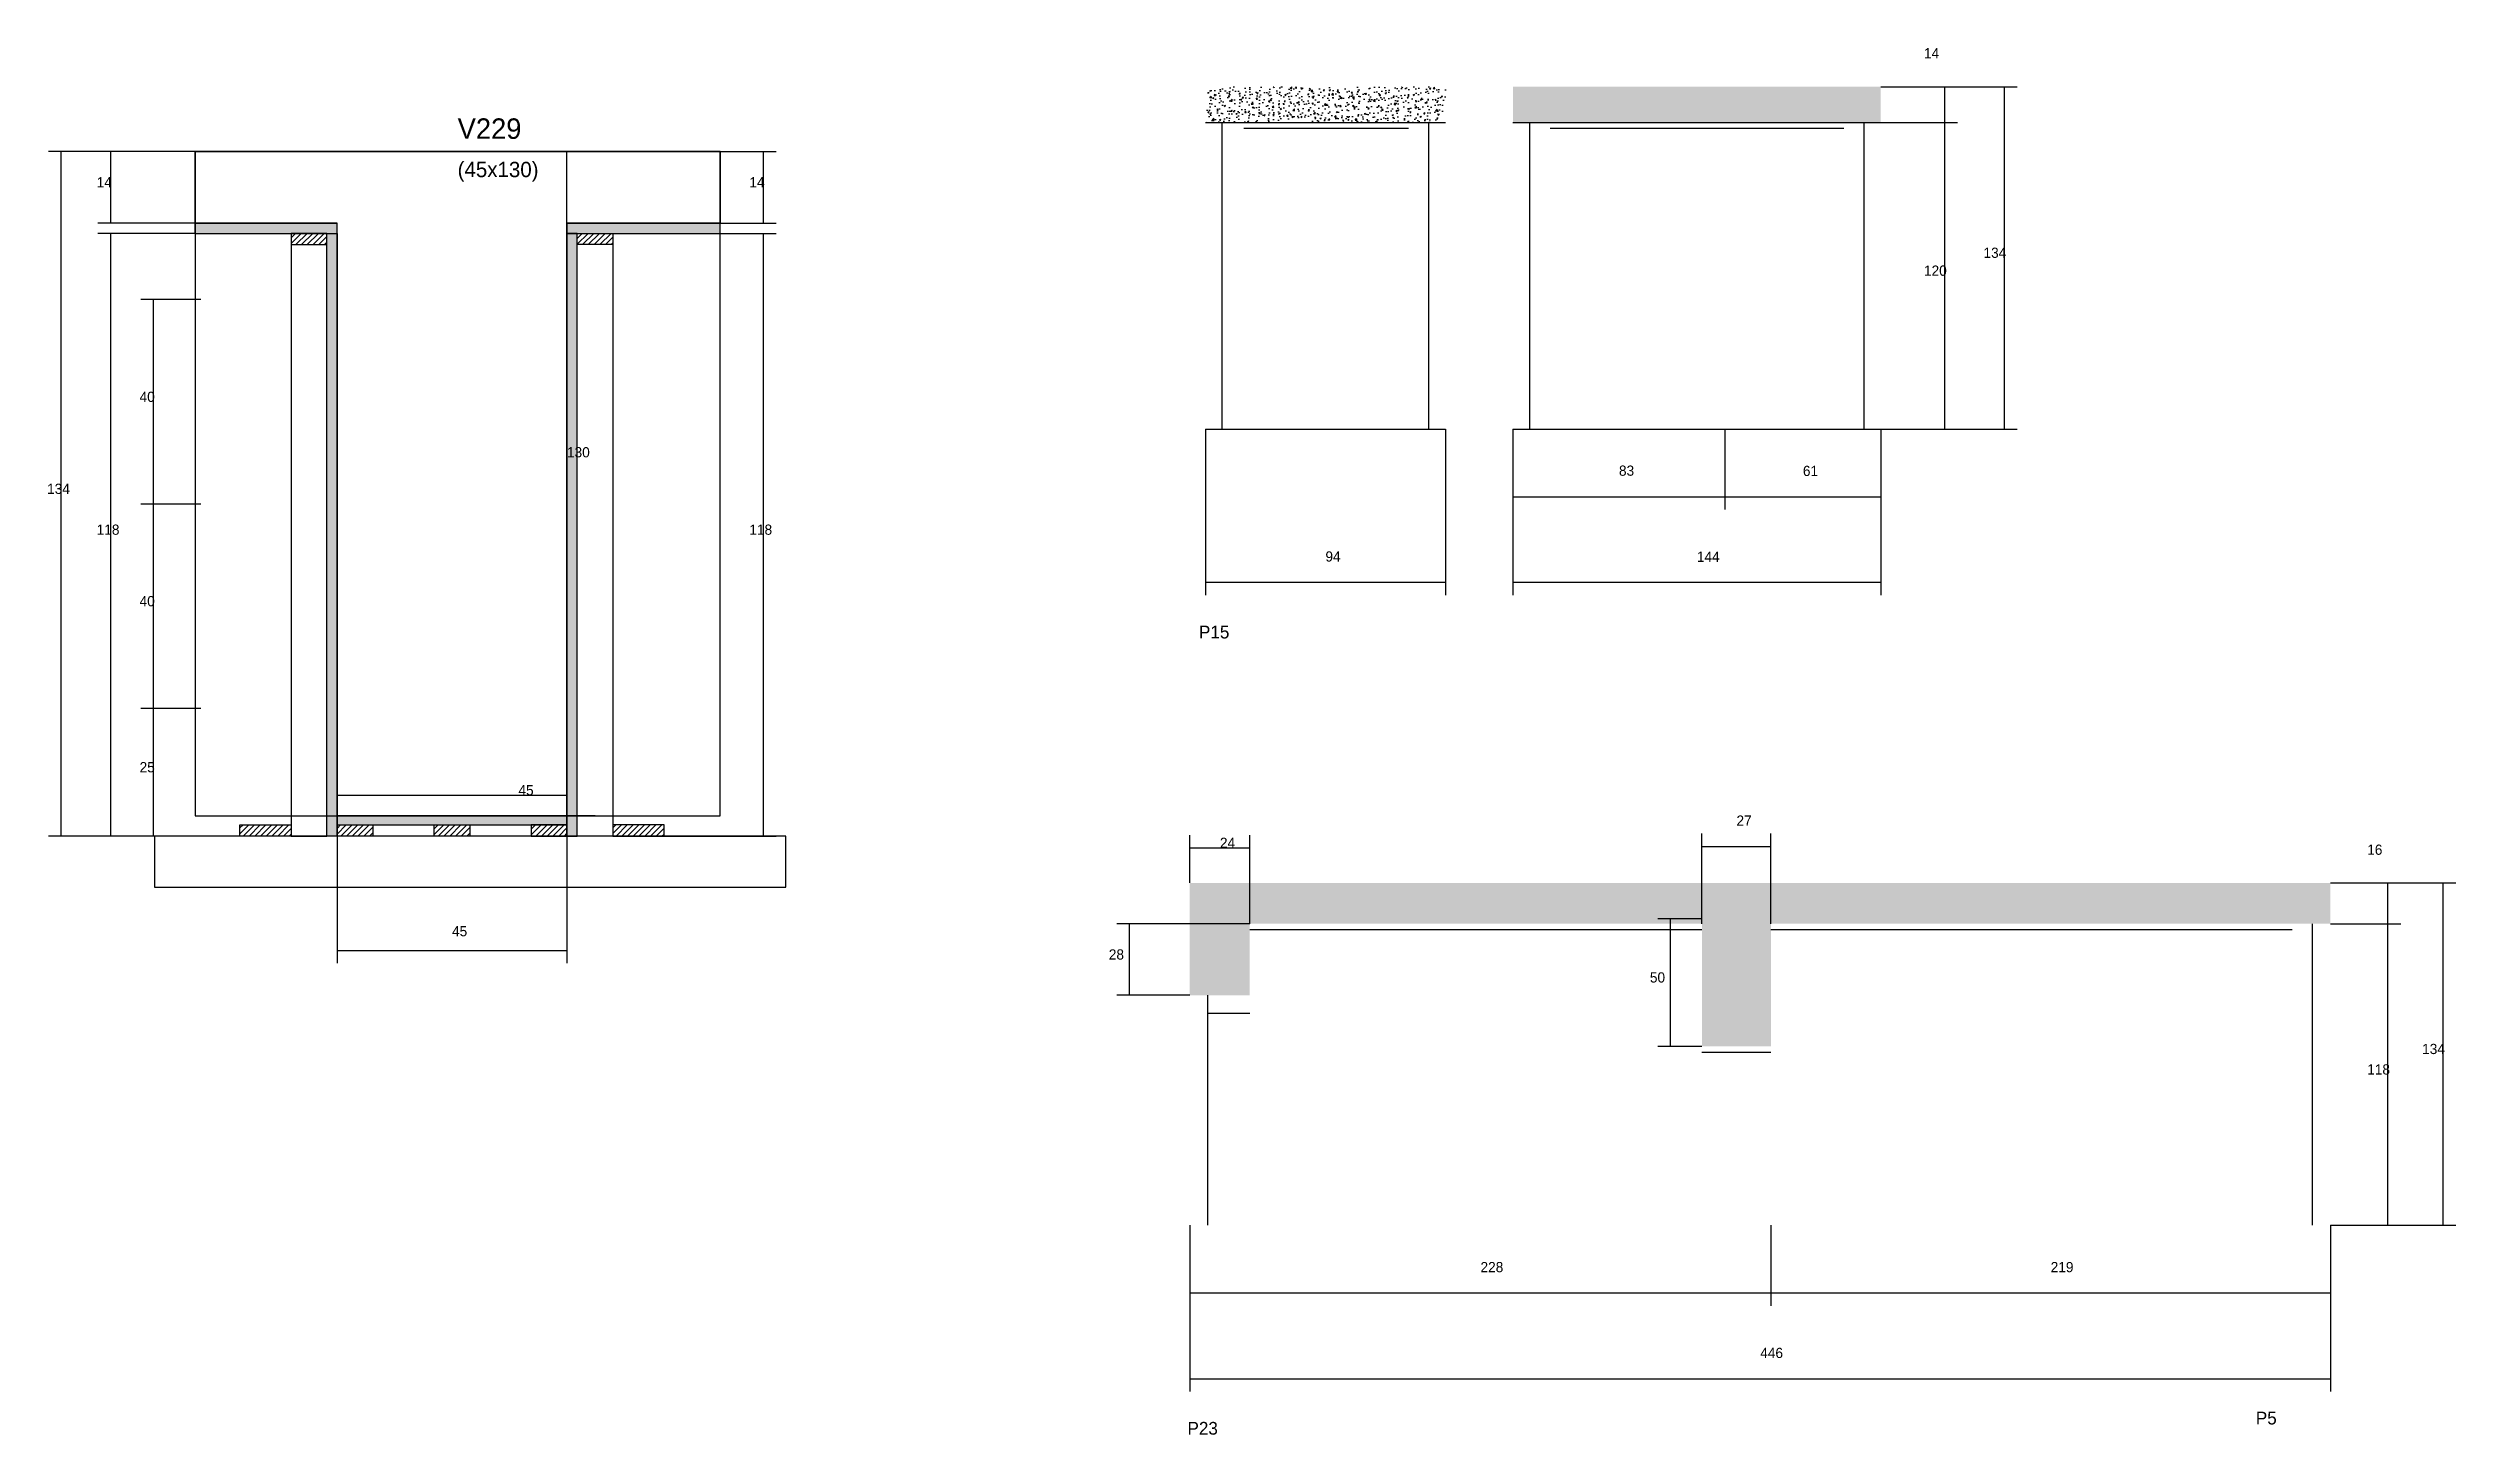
# Model space of a CAD drawing. Header units: metres. Extents: x 2942 to 4012, y 3304 to 4593.
# Drawn here: x 2942 to 3885, y 4051 to 4593 of the extents above; entities outside this region: 1.
import ezdxf

# ---------------------------------------------------------------- set-up
doc = ezdxf.new("R2010")
doc.units = ezdxf.units.M
for name, color, linetype in [('CONCRETO', 251, 'Continuous'), ('COTA', 241, 'Continuous'), ('Hachura', 253, 'Continuous'), ('Madeira', 126, 'Continuous'), ('NOMENCLATURA', 7, 'Continuous'), ('Painéis', 200, 'Continuous'), ('SARR_2.2x7', 40, 'Continuous'), ('Texto Seção', 7, 'Continuous')]:
    doc.layers.add(name, color=color, linetype=linetype)

msp = doc.modelspace()

# ---------------------------------------------------------------- hatches: boundary and pattern name
at = {"layer": 'COTA'}
h = msp.add_hatch(dxfattribs=at)
h.set_pattern_fill('AR-CONC', scale=0.03)
h.paths.add_polyline_path([(3395.3, 4578.3), (3395.3, 4564.3), (3395.3, 4564.3), (3489.3, 4564.3), (3489.3, 4564.3), (3489.3, 4578.3), (3489.3, 4578.3), (3395.3, 4578.3)])
h = msp.add_hatch(dxfattribs=at)
h.set_pattern_fill('AR-CONC', scale=0.03)
h.paths.add_polyline_path([(3515.7, 4564.3), (3515.7, 4578.3), (3515.7, 4578.3), (3659.7, 4578.3), (3659.7, 4578.3), (3659.7, 4564.3), (3659.7, 4564.3), (3515.7, 4564.3)])
h = msp.add_hatch(dxfattribs=at)
h.set_pattern_fill('AR-CONC', scale=0.03)
h.paths.add_polyline_path([(3835.7, 4250.6), (3835.7, 4266.6), (3835.7, 4266.6), (3389.2, 4266.6), (3389.2, 4266.6), (3389.2, 4222.6), (3389.2, 4222.6), (3412.7, 4222.6), (3412.7, 4222.6), (3412.7, 4250.6), (3412.7, 4250.6), (3589.7, 4250.6), (3589.7, 4250.6), (3589.7, 4202.6), (3589.7, 4202.6), (3616.7, 4202.6), (3616.7, 4202.6), (3616.7, 4250.6), (3616.7, 4250.6), (3835.7, 4250.6)])
at = {"layer": 'Hachura'}
h = msp.add_hatch(color=8, dxfattribs=at)
h.dxf.hatch_style = 1
h.paths.add_polyline_path([(3055.4, 4520.9), (3055.4, 4524.9), (3055.4, 4524.9), (2999.8, 4524.9), (2999.8, 4524.9), (2999.8, 4520.9), (2999.8, 4520.9), (3055.4, 4520.9)])
h = msp.add_hatch(color=8, dxfattribs=at)
h.dxf.hatch_style = 1
h.paths.add_polyline_path([(3205.4, 4520.9), (3205.4, 4524.9), (3205.4, 4524.9), (3145.4, 4524.9), (3145.4, 4524.9), (3145.4, 4520.9), (3145.4, 4520.9), (3205.4, 4520.9)])
h = msp.add_hatch(dxfattribs=at)
h.set_pattern_fill('ANSI31', scale=0.5)
h.paths.add_polyline_path([(3051.4, 4516.5), (3051.4, 4520.9), (3051.4, 4520.9), (3037.4, 4520.9), (3037.4, 4520.9), (3037.4, 4516.5), (3037.4, 4516.5), (3051.4, 4516.5)])
h = msp.add_hatch(color=8, dxfattribs=at)
h.dxf.hatch_style = 1
h.paths.add_polyline_path([(3051.4, 4520.9), (3055.4, 4520.9), (3055.4, 4520.9), (3055.4, 4284.9), (3055.4, 4284.9), (3051.4, 4284.9), (3051.4, 4284.9), (3051.4, 4520.9)])
h = msp.add_hatch(color=8, dxfattribs=at)
h.dxf.hatch_style = 1
h.paths.add_polyline_path([(3149.4, 4520.9), (3145.4, 4520.9), (3145.4, 4520.9), (3145.4, 4284.9), (3145.4, 4284.9), (3149.4, 4284.9), (3149.4, 4284.9), (3149.4, 4520.9)])
h = msp.add_hatch(dxfattribs=at)
h.set_pattern_fill('ANSI31', scale=0.5)
h.paths.add_polyline_path([(3149.4, 4516.5), (3149.4, 4520.9), (3149.4, 4520.9), (3163.4, 4520.9), (3163.4, 4520.9), (3163.4, 4516.5), (3163.4, 4516.5), (3149.4, 4516.5)])
h = msp.add_hatch(dxfattribs=at)
h.set_pattern_fill('ANSI31', scale=0.5)
h.paths.add_polyline_path([(3017.4, 4284.9), (3017.4, 4289.3), (3017.4, 4289.3), (3037.4, 4289.3), (3037.4, 4289.3), (3037.4, 4284.9), (3037.4, 4284.9), (3017.4, 4284.9)])
h = msp.add_hatch(color=8, dxfattribs=at)
h.dxf.hatch_style = 1
h.paths.add_polyline_path([(3145.4, 4289.3), (3145.4, 4292.9), (3145.4, 4292.9), (3055.4, 4292.9), (3055.4, 4292.9), (3055.4, 4289.3), (3055.4, 4289.3), (3145.4, 4289.3)])
h = msp.add_hatch(dxfattribs=at)
h.set_pattern_fill('ANSI31', scale=0.5)
h.paths.add_polyline_path([(3055.4, 4284.9), (3055.4, 4289.3), (3055.4, 4289.3), (3069.4, 4289.3), (3069.4, 4289.3), (3069.4, 4284.9), (3069.4, 4284.9), (3055.4, 4284.9)])
h = msp.add_hatch(dxfattribs=at)
h.set_pattern_fill('ANSI31', scale=0.5)
h.paths.add_polyline_path([(3093.4, 4284.9), (3093.4, 4289.3), (3093.4, 4289.3), (3107.4, 4289.3), (3107.4, 4289.3), (3107.4, 4284.9), (3107.4, 4284.9), (3093.4, 4284.9)])
h = msp.add_hatch(dxfattribs=at)
h.set_pattern_fill('ANSI31', scale=0.5)
h.paths.add_polyline_path([(3145.4, 4284.9), (3145.4, 4289.3), (3145.4, 4289.3), (3131.4, 4289.3), (3131.4, 4289.3), (3131.4, 4284.9), (3131.4, 4284.9), (3145.4, 4284.9)])
h = msp.add_hatch(dxfattribs=at)
h.set_pattern_fill('ANSI31', scale=0.5)
h.paths.add_polyline_path([(3183.4, 4284.9), (3183.4, 4289.3), (3183.4, 4289.3), (3163.4, 4289.3), (3163.4, 4289.3), (3163.4, 4284.9), (3163.4, 4284.9), (3183.4, 4284.9)])

# ---------------------------------------------------------------- linework, layer by layer
at = {"layer": 'CONCRETO'}
for points in [[(2999.8, 4524.9), (2999.8, 4552.9), (3205.4, 4552.9), (3205.4, 4524.9), (3145.4, 4524.9), (3145.4, 4292.9), (3055.4, 4292.9), (3055.4, 4524.9)], [(2999.8, 4292.9), (3205.4, 4292.9), (3205.4, 4552.9), (2999.8, 4552.9)], [(3858.4, 3374.3), (3858.4, 3404.3), (4012, 3404.3), (4012, 3374.3), (3952, 3374.3), (3952, 3304.3), (3914, 3304.3), (3914, 3374.3)]]:
    msp.add_lwpolyline(points, close=True, dxfattribs=at)
at = {"layer": 'COTA'}
for p, q in [((2999.8, 4552.9), (2942.4, 4552.9)), ((2947.4, 4284.9), (2947.4, 4552.9)), ((2999.8, 4552.9), (2961.8, 4552.9)), ((2966.8, 4524.9), (2966.8, 4552.9)), ((3156.4, 4552.9), (3140.4, 4552.9)), ((3145.4, 4292.9), (3145.4, 4552.9)), ((3205.4, 4552.9), (3227.3, 4552.9)), ((3222.3, 4524.9), (3222.3, 4552.9)), ((2999.8, 4524.9), (2961.8, 4524.9)), ((3205.4, 4524.9), (3227.3, 4524.9)), ((2999.8, 4520.9), (2961.8, 4520.9)), ((2966.8, 4284.9), (2966.8, 4520.9)), ((3205.4, 4520.9), (3227.3, 4520.9)), ((3222.3, 4284.9), (3222.3, 4520.9)), ((3002.1, 4495), (2978.6, 4495)), ((2983.6, 4414.9), (2983.6, 4495)), ((3395.3, 4444.3), (3395.3, 4379.3)), ((3489.3, 4444.3), (3489.3, 4379.3)), ((3515.7, 4444.3), (3515.7, 4412.8)), ((3515.7, 4444.3), (3515.7, 4379.3)), ((3598.7, 4444.3), (3598.7, 4412.8)), ((3598.7, 4444.3), (3598.7, 4412.8)), ((3659.7, 4444.3), (3659.7, 4412.8)), ((3659.7, 4444.3), (3659.7, 4379.3)), ((3002.1, 4414.9), (2978.6, 4414.9)), ((3002.1, 4414.9), (2978.6, 4414.9)), ((2983.6, 4334.9), (2983.6, 4414.9)), ((3515.7, 4417.8), (3598.7, 4417.8)), ((3598.7, 4417.8), (3659.7, 4417.8)), ((3395.3, 4384.3), (3489.3, 4384.3)), ((3515.7, 4384.3), (3659.7, 4384.3)), ((3002.1, 4334.9), (2978.6, 4334.9)), ((3002.1, 4334.9), (2978.6, 4334.9)), ((2983.6, 4284.9), (2983.6, 4334.9)), ((3055.4, 4284.9), (3055.4, 4305.9)), ((3055.4, 4300.9), (3145.4, 4300.9)), ((3145.4, 4284.9), (3145.4, 4305.9)), ((3156.4, 4292.9), (3140.4, 4292.9)), ((3021.8, 4284.9), (2942.4, 4284.9)), ((3021.8, 4284.9), (2961.8, 4284.9)), ((3002.1, 4284.9), (2978.6, 4284.9)), ((3055.4, 4284.9), (3055.4, 4235.2)), ((3145.4, 4284.9), (3145.4, 4235.2)), ((3179, 4284.9), (3227.3, 4284.9)), ((3835.7, 4266.6), (3863.2, 4266.6)), ((3835.7, 4266.6), (3884.8, 4266.6)), ((3858.2, 4250.6), (3858.2, 4266.6)), ((3879.8, 4132.6), (3879.8, 4266.6)), ((3835.7, 4250.6), (3863.2, 4250.6)), ((3835.7, 4250.6), (3863.2, 4250.6)), ((3858.2, 4132.6), (3858.2, 4250.6)), ((3055.4, 4240.2), (3145.4, 4240.2)), ((3389.2, 4132.6), (3389.2, 4101.1)), ((3389.2, 4132.6), (3389.2, 4067.5)), ((3616.7, 4132.6), (3616.7, 4101.1)), ((3616.7, 4132.6), (3616.7, 4101.1)), ((3835.7, 4132.6), (3835.7, 4101.1)), ((3835.7, 4132.6), (3835.7, 4067.5)), ((3835.7, 4132.6), (3863.2, 4132.6)), ((3835.7, 4132.6), (3884.8, 4132.6)), ((3389.2, 4106.1), (3616.7, 4106.1)), ((3616.7, 4106.1), (3835.7, 4106.1)), ((3389.2, 4072.5), (3835.7, 4072.5))]:
    msp.add_line(p, q, dxfattribs=at)
at = {"layer": 'Madeira'}
for points in [[(3051.4, 4516.5), (3051.4, 4520.9), (3037.4, 4520.9), (3037.4, 4516.5)], [(3051.4, 4520.9), (3037.4, 4520.9), (3037.4, 4284.9), (3051.4, 4284.9)], [(3149.4, 4516.5), (3149.4, 4520.9), (3163.4, 4520.9), (3163.4, 4516.5)], [(3149.4, 4520.9), (3163.4, 4520.9), (3163.4, 4284.9), (3149.4, 4284.9)], [(3017.4, 4284.9), (3017.4, 4289.3), (3037.4, 4289.3), (3037.4, 4284.9)], [(3055.4, 4284.9), (3055.4, 4289.3), (3069.4, 4289.3), (3069.4, 4284.9)], [(3093.4, 4284.9), (3093.4, 4289.3), (3107.4, 4289.3), (3107.4, 4284.9)], [(3145.4, 4284.9), (3145.4, 4289.3), (3131.4, 4289.3), (3131.4, 4284.9)], [(3183.4, 4284.9), (3183.4, 4289.3), (3163.4, 4289.3), (3163.4, 4284.9)], [(2984, 4264.9), (3231.1, 4264.9), (3231.1, 4284.9), (2984, 4284.9)]]:
    msp.add_lwpolyline(points, close=True, dxfattribs=at)
at = {"layer": 'Painéis'}
for p, q in [((3659.7, 4578.3), (3689.7, 4578.3)), ((3659.7, 4578.3), (3713.1, 4578.3)), ((3684.7, 4564.3), (3684.7, 4578.3)), ((3708.1, 4444.3), (3708.1, 4578.3)), ((3395.3, 4564.3), (3489.3, 4564.3)), ((3515.7, 4564.3), (3659.7, 4564.3)), ((3659.7, 4564.3), (3689.7, 4564.3)), ((3659.7, 4564.3), (3689.7, 4564.3)), ((3684.7, 4444.3), (3684.7, 4564.3)), ((2999.8, 4524.9), (3055.4, 4524.9)), ((2999.8, 4520.9), (2999.8, 4524.9)), ((3055.4, 4520.9), (3055.4, 4524.9)), ((3145.4, 4524.9), (3205.4, 4524.9)), ((3145.4, 4520.9), (3145.4, 4524.9)), ((3205.4, 4520.9), (3205.4, 4524.9)), ((3055.4, 4284.9), (3055.4, 4520.9)), ((3145.4, 4284.9), (3145.4, 4520.9)), ((3395.3, 4444.3), (3489.3, 4444.3)), ((3515.7, 4444.3), (3659.7, 4444.3)), ((3659.7, 4444.3), (3689.7, 4444.3)), ((3659.7, 4444.3), (3713.1, 4444.3)), ((3055.4, 4292.9), (3145.4, 4292.9)), ((3055.4, 4289.3), (3055.4, 4292.9)), ((3145.4, 4289.3), (3145.4, 4292.9)), ((3389.2, 4266.6), (3389.2, 4285.3)), ((3389.2, 4280.3), (3412.7, 4280.3)), ((3412.7, 4250.6), (3412.7, 4285.3)), ((3589.7, 4250.6), (3589.7, 4285.9)), ((3589.7, 4280.9), (3616.7, 4280.9)), ((3616.7, 4250.6), (3616.7, 4285.9)), ((3589.7, 4252.6), (3572.4, 4252.6)), ((3577.4, 4202.6), (3577.4, 4252.6)), ((3412.7, 4250.6), (3360.6, 4250.6)), ((3365.6, 4222.6), (3365.6, 4250.6)), ((3389.2, 4222.6), (3360.6, 4222.6)), ((3589.7, 4202.6), (3572.4, 4202.6))]:
    msp.add_line(p, q, dxfattribs=at)
for points in [[(3055.4, 4520.9), (3055.4, 4524.9), (2999.8, 4524.9), (2999.8, 4520.9)], [(3205.4, 4520.9), (3205.4, 4524.9), (3145.4, 4524.9), (3145.4, 4520.9)], [(3051.4, 4520.9), (3055.4, 4520.9), (3055.4, 4284.9), (3051.4, 4284.9)], [(3149.4, 4520.9), (3145.4, 4520.9), (3145.4, 4284.9), (3149.4, 4284.9)], [(3145.4, 4289.3), (3145.4, 4292.9), (3055.4, 4292.9), (3055.4, 4289.3)]]:
    msp.add_lwpolyline(points, close=True, dxfattribs=at)
at = {"layer": 'SARR_2.2x7'}
for p, q in [((3401.9, 4444.3), (3401.9, 4564.3)), ((3410.3, 4562.1), (3474.8, 4562.1)), ((3482.8, 4444.3), (3482.8, 4564.3)), ((3522.3, 4444.3), (3522.3, 4564.3)), ((3530.3, 4562.1), (3598.7, 4562.1)), ((3598.7, 4562.1), (3645.2, 4562.1)), ((3653.2, 4444.3), (3653.2, 4564.3)), ((3412.7, 4248.4), (3589.7, 4248.4)), ((3616.7, 4248.4), (3820.7, 4248.4)), ((3828.7, 4132.6), (3828.7, 4250.6)), ((3396.2, 4132.6), (3396.2, 4222.6)), ((3396.2, 4215.6), (3412.7, 4215.6)), ((3589.7, 4200.4), (3616.7, 4200.4))]:
    msp.add_line(p, q, dxfattribs=at)

# ---------------------------------------------------------------- texts
at = {"layer": 'COTA'}
for s, p in [('14', (2961.3, 4538.9)), ('14', (3216.8, 4538.9)), ('40', (2978.1, 4454.9)), ('130', (3145.4, 4433.2)), ('83', (3557.2, 4426)), ('61', (3629.2, 4425.9)), ('134', (2941.9, 4418.9)), ('118', (2961.3, 4402.9)), ('118', (3216.8, 4402.9)), ('94', (3442.3, 4392.4)), ('144', (3587.7, 4392.3)), ('40', (2978.1, 4374.9)), ('25', (2978.1, 4309.9)), ('45', (3126.4, 4300.9)), ('16', (3850.1, 4277.6)), ('45', (3100.4, 4245.7)), ('134', (3871.6, 4199.6)), ('118', (3850.1, 4191.6)), ('228', (3503, 4114.2)), ('219', (3726.2, 4114.2)), ('446', (3612.5, 4080.6))]:
    msp.add_text(s, height=4, dxfattribs=at).set_placement(p)
at = {"layer": 'NOMENCLATURA'}
for s, p in [('P15', (3392.8, 4362.3)), ('P23', (3388.3, 4050.6)), ('P5', (3806.5, 4054.6))]:
    msp.add_text(s, height=5, dxfattribs=at).set_placement(p)
at = {"layer": 'Painéis'}
for s, p in [('14', (3676.6, 4589.4)), ('134', (3699.9, 4511.3)), ('120', (3676.6, 4504.3)), ('27', (3603.2, 4289)), ('24', (3401, 4280.3)), ('28', (3357.5, 4236.6)), ('50', (3569.3, 4227.6))]:
    msp.add_text(s, height=4, dxfattribs=at).set_placement(p)
at = {"layer": 'Texto Seção'}
for s, height, p in [('V229', 8, (3102.6, 4557.9)), ('(45x130)', 6, (3102.6, 4542.9))]:
    msp.add_text(s, height=height, dxfattribs=at).set_placement(p)

doc.saveas('drawing.dxf')
